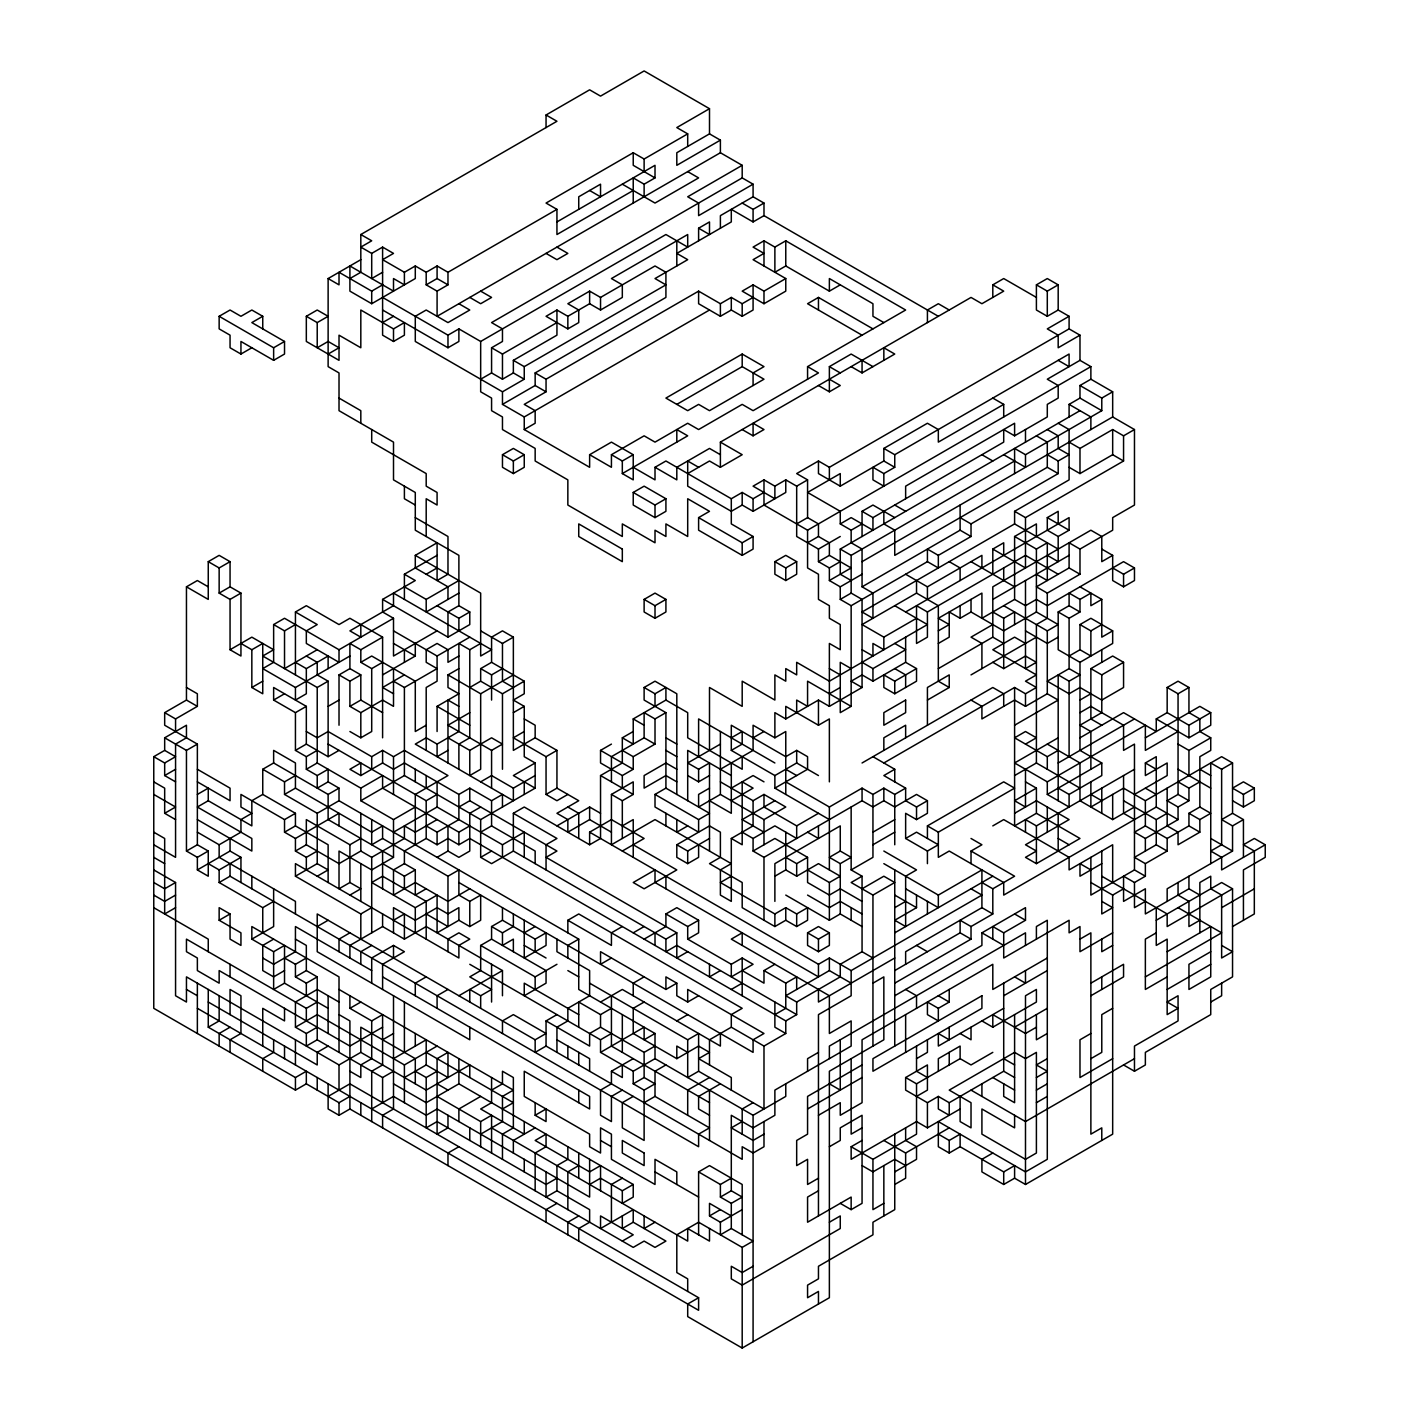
<?xml version="1.0" encoding="UTF-8"?>
<svg xmlns="http://www.w3.org/2000/svg" width="1419" height="1419" viewBox="0 0 1419 1419"><rect width="100%" height="100%" fill="white"/><g stroke="black" fill="none" stroke-linecap="round" stroke-linejoin="round"><path stroke-width="1.5" d="M546.049 127.568L546.049 114.992L589.63 89.823L600.539 96.12L644.12 70.95L709.5 108.695L709.5 133.865L676.81 152.738L676.81 165.314L720.391 140.144L720.391 152.738L437.087 316.295L437.087 291.143L447.978 284.847L447.978 272.271L556.94 209.356L556.94 234.525L633.229 190.483M251.837 347.761L240.946 354.04L230.055 347.761L230.055 335.168L219.147 328.889L219.147 316.295L230.055 310.016L240.946 316.295L251.837 310.016L262.746 316.295L262.746 328.889M349.908 278.55L360.816 272.271L360.816 234.525L556.94 121.271L546.049 114.992M262.746 316.295L251.837 322.592L284.527 341.465L284.527 354.04L273.636 360.337L240.946 341.465L240.946 354.04M437.087 630.87L393.506 656.021L393.506 618.276L382.598 611.979L382.598 599.403L447.978 637.149L447.978 611.979L458.887 605.7L458.887 555.361L415.288 530.209L415.288 492.464L393.506 479.87L393.506 442.125L339.017 410.676L339.017 372.931L328.126 366.634L328.126 278.55L360.816 259.677M360.816 234.525L371.707 240.804L360.816 247.101L371.707 253.398L382.598 247.101L393.506 253.398L382.598 259.677L404.397 272.271L415.288 265.974L426.197 272.271L437.087 265.974L447.978 272.271M306.327 316.295L317.217 310.016L328.126 316.295L317.217 322.592L306.327 316.295L306.327 341.465L339.017 360.337L339.017 335.186L360.816 347.761L360.816 310.016L393.506 328.889L404.397 322.592L404.397 335.168L393.506 341.465L382.598 335.168L382.598 247.101M382.598 272.271L371.707 278.55L371.707 253.398M219.147 316.295L273.636 347.761L284.527 341.465M328.126 278.55L339.017 284.847L339.017 272.271L371.707 291.143L382.598 284.847M404.397 272.271L404.397 284.847L393.506 278.55L393.506 291.143L349.908 265.974L349.908 291.143L371.707 303.719L415.288 278.55L415.288 265.974M687.701 146.441L687.701 133.865L644.12 159.017L633.229 152.738L546.049 203.059L556.94 209.356M709.5 108.695L676.81 127.568L687.701 133.865M426.197 272.271L426.197 284.847L437.087 278.55L447.978 284.847M328.126 354.058L339.017 347.761L328.126 341.465L317.217 347.761L317.217 322.592M382.598 322.592L393.506 316.295M556.94 221.932L655.01 165.314L655.01 177.907L644.12 184.186L633.229 177.907L633.229 203.059M382.598 297.422L447.978 335.168L458.887 328.889L480.669 341.465L665.919 234.525L687.701 247.101L687.701 234.525L611.429 278.55L622.32 284.847L622.32 297.422L600.539 310.016L589.63 303.719L567.848 316.295L556.94 310.016L546.049 316.295L567.848 328.889L578.739 322.592L578.739 310.016L567.848 303.719L589.63 291.143L600.539 297.422L655.01 265.974L665.919 272.271L665.919 297.422L535.158 372.931L535.158 385.507L502.468 404.38L502.468 391.804L415.288 341.465L415.288 316.295L426.197 310.016L447.978 322.592L469.778 310.016L458.887 303.719M753.081 184.186L742.19 177.907L742.19 165.314L687.701 196.78L698.609 203.059L698.609 215.653L753.081 184.186L753.081 196.78L720.391 215.653L720.391 228.228M382.598 310.016L447.978 347.761L458.887 341.465L458.887 328.889M742.19 177.907L491.577 322.592L502.468 328.889L502.468 341.465L491.577 347.761L491.577 372.931L502.468 379.21L513.359 372.931L524.25 379.21L524.25 366.634L665.919 284.847L655.01 278.55L687.701 259.677L676.81 253.398L731.299 221.932L731.299 209.356L753.081 221.932L763.99 215.653L938.331 316.295M698.609 228.228L709.5 221.932L709.5 234.525L698.609 228.228L698.609 240.804M491.577 347.761L502.468 354.058L556.94 322.592M742.19 203.059L753.081 209.356L763.99 203.059L763.99 215.653M480.669 379.21L491.577 372.931M513.359 372.931L513.359 360.337L556.94 335.168L556.94 310.016M197.365 744.106L186.457 750.385L186.457 851.045L197.365 844.766L197.365 744.106L164.675 725.233L164.675 712.64L186.457 700.064L186.457 586.827L208.256 599.403L208.256 561.658L219.147 555.361L230.055 561.658L230.055 586.827L219.147 593.107L219.147 567.955L230.055 561.658M502.468 391.804L524.25 379.21M807.571 379.21L807.571 366.634L905.641 310.016L785.771 240.804L774.88 247.101L763.99 240.804L753.081 247.101L763.99 253.398L753.081 259.677L785.771 278.55L785.771 291.143L763.99 303.719L742.19 291.143L753.081 284.847L763.99 291.143L785.771 278.55M186.457 586.827L197.365 580.531L208.256 586.827M535.158 372.931L546.049 379.21L698.609 291.143L720.391 303.719L731.299 297.422L742.19 303.719L753.081 297.422M546.049 379.21L546.049 391.804L524.25 404.38L535.158 410.676L535.158 423.252L524.25 429.549L524.25 416.955L502.468 404.38M524.25 416.955L709.5 310.016M840.261 284.847L829.37 291.143L785.771 265.974L774.88 272.271L774.88 247.101M230.055 599.403L240.946 593.107L240.946 656.021L230.055 649.742L230.055 599.403L219.147 593.107M698.609 291.143L698.609 303.719L720.391 316.295L731.299 310.016L742.19 316.295L753.081 310.016L753.081 284.847M502.468 454.701L513.359 448.422L524.25 454.701L524.25 467.294L513.359 473.574L502.468 467.294L502.468 454.701L513.359 460.998L524.25 454.701M872.951 328.889L818.461 297.422L807.571 303.719L862.06 335.186M230.055 649.742L251.837 637.149L273.636 649.742L262.746 656.021L317.217 687.488L328.126 681.191L328.126 756.682L306.327 744.106L306.327 706.36L273.636 687.488L273.636 700.064L295.436 712.64L306.327 706.36M349.908 656.021L295.436 687.488L262.746 668.615L273.636 662.318L273.636 624.573L284.527 618.276L339.017 649.742L339.017 662.318L306.327 643.446L306.327 630.87L317.217 624.573L295.436 611.997L295.436 674.894M295.436 611.997L306.327 605.7L339.017 624.573L349.908 618.276L382.598 637.149L382.598 737.809M753.081 385.507L753.081 372.931L763.99 366.634L742.19 354.058L665.919 398.083L687.701 410.676L698.609 404.38L709.5 410.676L763.99 379.21L742.19 366.634L676.81 404.38M251.837 649.742L262.746 643.446L262.746 693.767L251.837 687.488L251.837 649.742L240.946 643.446M273.636 624.573L284.527 630.87L295.436 624.573M447.978 599.403L447.978 586.827L415.288 567.955L415.288 555.361L437.087 542.785L437.087 580.531L447.978 574.234L447.978 536.488L415.288 517.616M524.25 429.549L589.63 467.294L589.63 454.701L611.429 442.125L633.229 454.701L633.229 479.87L622.32 473.574L622.32 460.998L633.229 454.701M404.397 599.403L404.397 574.234L437.087 555.361M589.63 454.701L611.429 467.294L611.429 454.701L644.12 435.828L655.01 442.125L687.701 423.252L698.609 429.549L742.19 404.38L753.081 410.676L818.461 372.931L807.571 366.634M164.675 712.64L175.566 718.936L197.365 706.36L197.365 693.767L186.457 687.488M382.598 599.403L415.288 580.531L404.397 574.234M426.197 574.234L437.087 567.955M349.908 1096.408L339.017 1102.705L306.327 1083.832L295.436 1090.111L153.766 1008.324L153.766 756.682L164.675 750.385L164.675 737.809L186.457 725.233L186.457 737.809L175.566 744.106L175.566 857.342L153.766 844.766M251.837 687.488L262.746 681.191M317.217 649.742L284.527 668.615L284.527 630.87M622.32 473.574L687.701 435.828L676.81 429.549L676.81 442.125M295.436 662.318L306.327 668.615L328.126 656.021L328.126 668.615M339.017 649.742L393.506 618.276M404.397 586.827L426.197 599.403L458.887 580.531M633.229 467.294L655.01 479.87L655.01 467.294L665.919 460.998L731.299 498.743L742.19 492.446L753.081 498.743L763.99 492.446M829.37 379.21L840.261 385.507L829.37 391.804L829.37 366.634L851.152 354.058L872.951 366.634M153.766 756.682L164.675 762.979L175.566 756.682L164.675 750.385M273.636 700.064L284.527 693.767M339.017 725.233L339.017 674.894L349.908 668.615L349.908 643.446L360.816 649.742L382.598 637.149M458.887 593.107L426.197 611.979L426.197 599.403M633.229 492.446L644.12 486.167L665.919 498.743L665.919 511.319L655.01 517.616L633.229 505.04L633.229 492.446L655.01 505.04L665.919 498.743M720.391 442.125L742.19 454.701L720.391 467.294L720.391 442.125L971.022 297.422L981.913 303.719L1003.712 291.143L992.803 284.847L992.803 297.422M992.803 284.847L1003.712 278.55L1036.402 297.422M164.675 762.979L164.675 775.554L175.566 769.275M360.816 649.742L360.816 662.318L371.707 656.021L415.288 681.191L415.288 731.512L426.197 725.233M687.701 473.574L709.5 460.998L720.391 467.294M753.081 435.828L763.99 429.549L753.081 423.252L753.081 435.828L742.19 429.549M851.152 366.634L862.06 372.913L894.75 354.04L883.842 347.761L883.842 360.337M339.017 674.894L349.908 681.191L360.816 674.894L360.816 700.064L382.598 712.64M360.816 662.318L371.707 668.615L382.598 662.318M437.087 605.7L458.887 618.276L469.778 611.979L469.778 624.573L447.978 637.149M1036.402 284.847L1047.293 278.55L1058.184 284.847L1058.184 310.016L1047.293 316.295L1036.402 310.016L1036.402 284.847L1047.293 291.143L1058.184 284.847M328.126 706.36L339.017 700.064M382.598 674.894L415.288 656.021L415.288 643.446M153.766 781.851L164.675 788.148L164.675 813.3L175.566 807.021L153.766 794.427M197.365 794.427L208.256 788.148L208.256 800.724L197.365 807.021L251.837 838.469L251.837 851.045L197.365 819.597M349.908 681.191L349.908 706.36L360.816 700.064M404.397 674.894L382.598 687.488L393.506 693.767M426.197 750.385L426.197 687.488L437.087 681.191L437.087 656.021L469.778 637.149M328.126 882.512L328.126 844.766L295.436 825.893L295.436 813.3L262.746 794.427L262.746 769.258L273.636 762.979L328.126 794.427L339.017 788.148L339.017 800.724L578.739 939.13L578.739 989.451L655.01 1033.493L655.01 1058.663L633.229 1071.239L600.539 1052.366L600.539 1039.79L611.429 1033.493M295.436 712.64L295.436 750.385L306.327 744.106M349.908 706.36L360.816 712.64L382.598 700.064L393.506 706.36L393.506 668.615M393.506 681.191L404.397 687.488L437.087 668.615L426.197 662.318L426.197 649.742L437.087 643.446L447.978 649.742L447.978 662.318L458.887 656.021M447.978 750.385L437.087 756.682L437.087 744.106L458.887 731.512L458.887 643.446L469.778 649.742L480.669 643.446M731.299 498.743L731.299 523.913L753.081 536.488L753.081 549.082L742.19 555.361L698.609 530.192L698.609 517.616L709.5 511.319L687.701 498.743L687.701 536.488L665.919 523.913L665.919 536.488L655.01 530.209L655.01 542.785L622.32 523.913L622.32 536.488L567.848 505.04L567.848 479.87L535.158 460.998L535.158 448.422L502.468 429.549L502.468 416.955L491.577 410.676L491.577 398.083L480.669 391.804L480.669 341.465M763.99 479.87L753.081 486.167L774.88 498.743L774.88 486.167L763.99 479.87L763.99 505.04L807.571 530.192L1090.874 366.634L1090.874 379.21L1112.673 391.804L1112.673 416.955L862.06 561.658M295.436 750.385L306.327 756.682L317.217 750.385M437.087 731.512L437.087 706.36L458.887 693.767L447.978 687.488L447.978 674.894L458.887 668.615M480.669 630.87L502.468 643.446L513.359 637.149L513.359 750.385L535.158 737.809L556.94 750.385L556.94 788.148L578.739 800.724L556.94 813.3L567.848 819.597L567.848 832.173L589.63 819.597L611.429 832.173M742.19 492.446L742.19 505.04L731.299 511.319L687.701 486.167L687.701 460.998L698.609 467.294M774.88 486.167L785.771 479.87L796.68 486.167L807.571 479.87L807.571 517.616L796.68 523.913M862.06 536.488L862.06 511.319L872.951 517.616L1003.712 442.125L1003.712 429.549L1014.603 435.828L1047.293 416.955L1047.293 404.38L1058.184 398.083L1058.184 385.507L1047.293 379.21L1079.983 360.337L1079.983 335.168L1069.092 328.889L829.37 467.294L818.461 460.998L796.68 473.574L807.571 479.87M1069.092 328.889L1069.092 316.295L1047.293 328.889L1058.184 335.168L1058.184 347.761L1079.983 335.168M262.746 794.427L251.837 800.724L251.837 825.893L208.256 800.724M262.746 769.258L284.527 781.851L295.436 775.554M306.327 756.682L306.327 769.258L317.217 762.979L360.816 788.148L382.598 775.554L382.598 788.148L458.887 832.173L469.778 825.893M328.126 756.682L339.017 750.385M349.908 731.512L360.816 737.809L371.707 731.512L371.707 668.615M524.25 681.191L502.468 693.767L480.669 681.191L480.669 668.615L491.577 662.318L524.25 681.191L524.25 693.767L513.359 700.064L524.25 706.36L524.25 756.682L535.158 762.979L535.158 788.148L480.669 819.597L404.397 775.554L360.816 800.724L360.816 788.148M742.19 505.04L753.081 511.319L785.771 492.446L785.771 479.87M284.527 781.851L284.527 794.427L295.436 788.148L371.707 832.173L382.598 825.893L382.598 838.469L371.707 844.766L371.707 819.597M306.327 769.258L317.217 775.554L328.126 769.258L328.126 781.851L339.017 788.148M469.778 687.488L480.669 681.191M480.669 668.615L491.577 674.894L502.468 668.615M818.461 460.998L818.461 473.574L840.261 486.167L883.842 460.998L883.842 448.422L927.423 423.252L938.331 429.549L938.331 442.125L1003.712 404.38L1003.712 416.955M197.365 857.342L208.256 851.045L208.256 876.215L197.365 869.918L197.365 857.342L186.457 851.045M197.365 832.173L219.147 844.766L240.946 832.173L240.946 819.597L251.837 813.3L240.946 807.021L240.946 794.427L284.527 819.597L295.436 813.3M328.126 781.851L317.217 788.148L317.217 775.554M306.327 731.512L317.217 737.809L328.126 731.512L371.707 756.682L382.598 750.385L393.506 756.682L404.397 750.385L447.978 775.554L415.288 794.427L415.288 844.766M447.978 674.894L480.669 693.767L513.359 674.894M644.12 599.403L655.01 593.107L665.919 599.403L665.919 611.979L655.01 618.276L644.12 611.979L644.12 599.403L655.01 605.7L665.919 599.403M698.609 517.616L742.19 542.785L753.081 536.488M883.842 448.422L894.75 454.701L1069.092 354.04L1069.092 366.634L1058.184 360.337M469.778 1077.535L469.778 1064.942L426.197 1090.111L360.816 1052.366L339.017 1064.942L186.457 976.875L186.457 1002.045L175.566 995.748L175.566 882.512L164.675 888.791L153.766 882.512M197.365 869.918L230.055 851.045L240.946 857.342L240.946 882.512M360.816 775.554L360.816 762.979L349.908 769.258L360.816 775.554L382.598 762.979L393.506 769.258L404.397 762.979L458.887 794.427L469.778 788.148L491.577 800.724L502.468 794.427L502.468 807.021M469.778 712.64L447.978 725.233L491.577 750.385L502.468 744.106L491.577 737.809L469.778 750.385L447.978 737.809M883.842 473.574L883.842 486.167L872.951 479.87L872.951 467.294L883.842 473.574L894.75 467.294L894.75 454.701M175.566 895.087L164.675 901.384L153.766 895.087M208.256 863.639L219.147 869.918L240.946 857.342M284.527 819.597L284.527 832.173L295.436 825.893M284.527 794.427L317.217 813.3L339.017 800.724M175.566 907.681L164.675 913.96L164.675 838.469L153.766 832.173M219.147 869.918L219.147 882.512L230.055 876.215L698.609 1146.729L698.609 1134.153L709.5 1127.857L655.01 1096.408L644.12 1102.687M284.527 832.173L295.436 838.469L339.017 813.3L339.017 825.893M513.359 712.64L524.25 706.36M774.88 561.658L785.771 555.361L796.68 561.658L796.68 574.234L785.771 580.531L774.88 574.234L774.88 561.658L785.771 567.955L796.68 561.658M807.571 542.785L818.461 536.488L829.37 542.785L829.37 555.361L851.152 567.955L829.37 580.531L829.37 567.955L840.261 561.658M840.261 486.167L840.261 473.574L807.571 492.446L840.261 511.319L840.261 523.913L851.152 517.616L872.951 530.192L872.951 517.616M862.06 511.319L872.951 505.04L894.75 517.616M1079.983 385.507L1101.783 398.083L1101.783 410.676L1079.983 398.083L1079.983 385.507L1090.874 379.21M295.436 838.469L295.436 851.045L306.327 844.766L339.017 863.639L360.816 851.045L360.816 813.3M796.68 486.167L796.68 536.488L818.461 549.064L840.261 536.488M840.261 523.913L851.152 530.192L862.06 523.913M1069.092 416.955L1069.092 404.38L1079.983 398.083M295.436 851.045L306.327 857.342L317.217 851.045M524.25 731.512L513.359 737.809L546.049 756.682L556.94 750.385M818.461 549.064L818.461 561.658L829.37 555.361M851.152 580.531L840.261 574.234L840.261 549.064L1079.983 410.676M1101.783 398.083L1112.673 391.804M219.147 920.257L230.055 913.96L230.055 939.13L240.946 945.426L240.946 932.833L219.147 920.257L219.147 907.681L230.055 913.96M447.978 951.706L447.978 939.13L458.887 932.833L469.778 939.13L458.887 945.426L458.887 958.002L295.436 863.639L295.436 876.215L317.217 863.639L317.217 813.3M306.327 844.766L306.327 819.597L349.908 844.766L360.816 838.469M360.816 800.724L393.506 819.597L415.288 807.021M328.126 744.106L426.197 800.724L437.087 794.427M840.261 549.064L851.152 555.361L1014.603 460.998M1014.603 473.574L1014.603 448.422L1025.494 454.701L1101.783 410.676M219.147 882.512L262.746 907.663L273.636 901.384M317.217 876.215L328.126 869.918L317.217 863.639M393.506 832.173L437.087 807.021L502.468 844.766L524.25 832.173L524.25 857.342M480.669 781.851L491.577 775.554L513.359 788.148L535.158 775.554M698.609 819.597L698.609 832.173L655.01 807.003L655.01 794.427L698.609 819.597L709.5 813.3L665.919 788.13L665.919 712.64L644.12 700.064L644.12 687.488L655.01 681.191L676.81 693.767L676.81 794.427M360.816 851.045L371.707 857.342L404.397 838.469L404.397 825.893L415.288 832.173L437.087 819.597M458.887 807.021L469.778 800.724L469.778 788.148M535.158 762.979L513.359 775.554L535.158 788.148M644.12 687.488L655.01 693.767L665.919 687.488L665.919 700.064L633.229 718.936L633.229 744.106L622.32 737.809L622.32 762.979L600.539 775.554L600.539 838.469L589.63 844.766L524.25 807.021L513.359 813.3L513.359 851.045L491.577 863.639L480.669 857.342L480.669 819.597M829.37 580.531L840.261 586.827L862.06 574.234M1047.293 429.549L1058.184 435.828L1058.184 448.422L1069.092 454.701L1058.184 460.998L1058.184 473.574L1047.293 467.294L894.75 555.361L894.75 530.192L883.842 523.913L883.842 511.319M1069.092 442.125L1079.983 448.422L1112.673 429.549L1123.564 435.828L1134.473 429.549L1134.473 505.04L1112.673 517.616L1112.673 530.209L1079.983 549.082L1069.092 542.785L1069.092 567.955L1036.402 586.827L1047.293 593.107L1079.983 574.234L1079.983 549.082M339.017 1052.366L339.017 976.875L251.837 926.554L251.837 939.13L273.636 926.554L273.636 888.791M349.908 895.087L360.816 888.791L349.908 882.512L339.017 888.791L339.017 851.045L371.707 869.918L393.506 857.342L393.506 819.597M851.152 983.154L829.37 970.578L785.771 995.748L796.68 1002.045L796.68 1014.62L785.771 1020.917L469.778 838.469L458.887 844.766L447.978 838.469L437.087 844.766L426.197 838.469L404.397 851.045L404.397 863.639L393.506 869.918L393.506 895.087L415.288 882.512L447.978 901.384L469.778 888.791M426.197 825.893L437.087 832.173L458.887 819.597L458.887 794.427M480.669 807.021L469.778 813.3L469.778 851.045L458.887 857.342L447.978 851.045L437.087 857.342M840.261 586.827L840.261 599.403L851.152 593.107L862.06 599.403L862.06 687.488L829.37 706.36L818.461 700.064L785.771 718.936L774.88 712.64L774.88 737.809L785.771 731.512L785.771 794.427M851.152 530.192L851.152 542.785L862.06 549.064L862.06 586.827L960.113 530.192L971.022 536.488L971.022 523.913L1058.184 473.574M273.636 939.13L262.746 945.426L262.746 970.578L273.636 976.875L284.527 970.578M665.919 712.64L655.01 718.936L655.01 744.106L633.229 756.682L633.229 769.258L622.32 775.554L600.539 762.979L600.539 750.385L611.429 744.106M622.32 737.809L633.229 731.512M840.261 599.403L851.152 605.7L927.423 561.658L938.331 567.955L938.331 555.361L971.022 536.488M1058.184 549.082L1014.603 523.913L1014.603 511.319L1069.092 479.87L1069.092 429.549L1058.184 423.252M1069.092 467.294L1079.983 473.574L1112.673 454.701L1123.564 460.998L1123.564 435.828M382.598 863.639L404.397 876.215L415.288 869.918L415.288 895.087L426.197 888.791M480.669 832.173L491.577 825.893L535.158 851.045L535.158 863.639M546.049 756.682L546.049 794.427L556.94 788.148M655.01 718.936L644.12 712.64L644.12 737.809L611.429 756.682L611.429 781.851M1014.603 523.913L862.06 611.979L872.951 618.276L872.951 593.107L862.06 586.827M1014.603 511.319L1025.494 517.616L1123.564 460.998M251.837 939.13L273.636 951.706L284.527 945.426L284.527 983.172L328.126 1008.324M317.217 926.554L328.126 920.257M295.436 876.215L360.816 913.96L371.707 907.663M567.848 794.427L556.94 800.724L546.049 794.427M916.532 580.531L916.532 593.107L862.06 624.573L883.842 637.149L916.532 618.276M905.641 574.234L927.423 586.827L981.913 555.361L981.913 567.955M992.803 574.234L992.803 549.082L1003.712 542.785L1003.712 555.361M1101.783 549.082L1112.673 555.361L1112.673 580.531L1123.564 586.827L1134.473 580.531L1134.473 567.955L1123.564 561.658L1047.293 605.7L1036.402 599.403L1025.494 605.7L1014.603 599.403L1014.603 536.488L1036.402 523.913L1036.402 536.488M905.641 611.979L1069.092 517.616L1069.092 530.209L1058.184 536.488L1047.293 530.209L1047.293 517.616L1058.184 511.319L1058.184 523.913M284.527 958.002L295.436 964.299L306.327 958.002M349.908 932.833L339.017 939.13L339.017 951.706M382.598 838.469L447.978 876.215L458.887 869.918L458.887 895.087L469.778 901.384L480.669 895.087L480.669 920.257L469.778 926.554L458.887 920.257L437.087 932.833L437.087 895.087L415.288 907.663L371.707 882.512L382.598 876.215L426.197 901.384L426.197 939.13M480.669 857.342L491.577 851.045M208.256 989.451L208.256 1027.196L219.147 1020.917L219.147 995.748M284.527 983.172L273.636 989.451L273.636 951.706M295.436 964.299L295.436 976.875L306.327 970.578L317.217 976.875L317.217 1039.79L382.598 1077.535L393.506 1071.239M502.468 995.748L502.468 970.578L426.197 926.554L404.397 939.13L382.598 926.554L349.908 945.426L349.908 958.002M393.506 920.257L404.397 913.96L404.397 939.13M556.94 825.893L589.63 807.021L600.539 813.3M611.429 794.427L633.229 781.851L633.229 794.427L622.32 800.724L611.429 794.427L611.429 844.766L655.01 819.597L731.299 863.639L720.391 869.918L720.391 895.087L731.299 901.384L731.299 838.469L753.081 825.876L753.081 800.724L763.99 794.427L785.771 807.003L763.99 819.597L720.391 794.427L698.609 807.021L698.609 794.427L709.5 788.13M927.423 611.979L927.423 637.149L916.532 643.446L916.532 605.7L927.423 611.979L1025.494 555.361L1058.184 574.234M1014.603 536.488L1036.402 549.082L1047.293 542.785L1047.293 580.531L1036.402 574.234M230.055 1027.196L219.147 1033.493L219.147 1046.087M295.436 976.875L306.327 983.172L317.217 976.875M371.707 945.426L360.816 951.706L360.816 964.299M720.391 744.106L687.701 762.979L698.609 769.258L709.5 762.979L709.5 851.045M731.299 737.809L742.19 731.512L742.19 744.106L731.299 750.385L731.299 725.233L785.771 756.682L796.68 750.385L807.571 756.682L807.571 769.258L774.88 788.13L774.88 775.554L796.68 762.979L818.461 775.554M382.598 989.451L382.598 964.299L404.397 951.706L393.506 945.426L371.707 958.002L371.707 983.172M589.63 844.766L589.63 832.173L611.429 819.597L644.12 838.469L622.32 851.045M655.01 794.427L665.919 788.13M753.081 737.809L763.99 731.512M829.37 693.767L840.261 687.47M862.06 662.318L872.951 668.597L905.641 649.725L894.75 643.446M938.331 630.852L949.222 624.573L938.331 618.276L981.913 593.107L981.913 618.276L1014.603 599.403M938.331 643.446L949.222 637.149L949.222 611.979L960.113 618.276L971.022 611.979L971.022 599.403M992.803 599.403L1069.092 555.361M382.598 1027.196L349.908 1046.069L219.147 970.578L219.147 983.172L197.365 970.578L197.365 958.002L186.457 951.706L186.457 939.13L306.327 1008.324L317.217 1002.045M622.32 825.893L633.229 819.597L633.229 857.342M687.701 775.554L698.609 781.851L709.5 775.554M720.391 769.258L753.081 750.385L753.081 725.233L774.88 737.809M862.06 687.488L851.152 681.191L862.06 674.894L872.951 681.191L905.641 662.318L916.532 668.597L916.532 681.191L894.75 693.767L883.842 687.47L883.842 674.894L894.75 681.191L916.532 668.597M992.803 611.979L1003.712 618.276L1014.603 611.979L1014.603 624.573M1112.673 555.361L1101.783 561.658L1101.783 536.488L1090.874 530.209L992.803 586.827L992.803 637.149L1003.712 643.446M339.017 1002.045L317.217 989.451L295.436 1002.045L295.436 1027.196L317.217 1014.62L404.397 1064.942L437.087 1046.069M785.771 718.936L785.771 706.36L818.461 725.233L829.37 718.936L829.37 781.851M851.152 605.7L851.152 706.36L840.261 712.64L840.261 662.318L851.152 668.597M992.803 624.573L971.022 637.149L981.913 643.446L981.913 668.615M295.436 1027.196L306.327 1033.493L317.217 1027.196M349.908 995.748L349.908 1008.324L360.816 1002.045M578.739 1014.62L524.25 983.172L524.25 995.748L546.049 983.172L546.049 970.578L491.577 939.13L491.577 926.536L502.468 920.257L535.158 939.13L546.049 932.833L546.049 945.426L524.25 958.002L524.25 920.257M731.299 788.13L753.081 775.554L763.99 781.851M938.331 668.615L992.803 637.149M971.022 700.064L981.913 706.36L981.913 718.936L1014.603 700.064L1025.494 706.36L1047.293 693.767L1047.293 630.87L1058.184 624.573L1036.402 611.979L1003.712 630.87L971.022 611.979M317.217 1039.79L306.327 1046.069L306.327 1033.493M426.197 976.875L415.288 983.172L415.288 995.748M469.778 1002.045L469.778 989.451L480.669 995.748L491.577 989.451L469.778 976.875L480.669 970.578L480.669 945.426L491.577 939.13M491.577 926.536L502.468 932.833L513.359 926.536L513.359 913.96M687.701 825.893L676.81 832.173L676.81 819.597M731.299 800.724L753.081 788.13L742.19 781.851L742.19 844.766L731.299 838.469M1079.983 662.318L1058.184 649.742L1058.184 611.979L1069.092 605.7L1079.983 611.979L1079.983 599.403L1090.874 593.107L1090.874 605.7L1101.783 599.403L1101.783 637.149L1112.673 630.87L1112.673 643.446L1079.983 662.318L1079.983 750.385L1101.783 762.979L1101.783 775.554L1069.092 794.427L1058.184 788.13M1112.673 567.955L1123.564 574.234L1134.473 567.955M328.126 1046.069L317.217 1052.366L317.217 1064.959L208.256 1002.045M349.908 1008.324L371.707 1020.917L382.598 1014.62L382.598 1064.942L371.707 1071.239L371.707 1121.578M524.25 932.833L535.158 926.536M698.609 844.766L698.609 857.342L687.701 863.639L676.81 857.342L676.81 844.766L709.5 825.893L720.391 832.173L720.391 857.342L709.5 863.639L742.19 882.512L742.19 907.663L774.88 926.536L785.771 920.257L796.68 926.536L807.571 920.257L807.571 907.663L796.68 913.96L785.771 907.663L774.88 913.96L720.391 882.512L731.299 876.215M927.423 700.064L949.222 687.488L949.222 674.894L927.423 687.488L927.423 725.233M971.022 674.894L1036.402 637.149M1058.184 611.979L1069.092 618.276L1079.983 611.979M208.256 1027.196L295.436 1077.535L306.327 1071.239L306.327 1083.832M447.978 989.451L437.087 995.748L437.087 1008.324M567.848 932.833L567.848 920.257L578.739 913.96L742.19 1008.324L731.299 1014.62L731.299 1027.196L709.5 1039.79L709.5 1064.942M676.81 844.766L687.701 851.045L709.5 838.469M774.88 800.724L742.19 819.597L763.99 832.173M992.803 662.318L1003.712 668.615L1025.494 656.021L1036.402 662.318L1025.494 668.615L1025.494 580.531M1058.184 637.149L1047.293 643.446L1025.494 630.87M1069.092 656.021L1079.983 649.742L1079.983 624.573L1090.874 618.276L1112.673 630.87M382.598 1039.79L393.506 1033.493M458.887 995.748L502.468 970.578M862.06 762.979L992.803 687.488L1003.712 693.767L1003.712 706.36M1079.983 624.573L1090.874 630.87L1101.783 624.573M578.739 939.13L567.848 945.409L567.848 958.002M742.19 832.173L753.081 838.469L774.88 825.876L796.68 838.469L796.68 825.876L763.99 807.003L763.99 794.427M883.842 762.979L1014.603 687.488L1025.494 693.767L1036.402 687.488L1025.494 681.191L1036.402 674.894L992.803 649.742L1014.603 637.149L1025.494 643.446M328.126 1096.408L349.908 1083.832L633.229 1247.39L644.12 1241.093L655.01 1247.39L665.919 1241.093L633.229 1222.22L633.229 1209.644L600.539 1228.517L600.539 1215.941L633.229 1234.814L622.32 1241.093M393.506 1058.663L426.197 1039.79L426.197 1064.942L447.978 1077.535L447.978 1052.366L437.087 1058.663L437.087 1134.153L447.978 1127.857L447.978 1115.281M480.669 945.426L535.158 976.875L556.94 964.299M622.32 926.536L611.429 932.833L611.429 945.409L567.848 920.257M753.081 838.469L753.081 851.045L774.88 838.469L807.571 857.342L807.571 882.512L829.37 895.087L840.261 888.791L862.06 901.384M796.68 825.876L818.461 813.3M785.771 781.851L829.37 807.003L862.06 788.13L872.951 794.427L883.842 788.13L894.75 794.427L905.641 788.13L905.641 800.724L916.532 807.003L927.423 800.724L927.423 813.3L916.532 819.597L905.641 813.3L905.641 838.469L927.423 851.045L938.331 844.766L916.532 832.173L905.641 838.469M894.75 781.851L894.75 769.258L883.842 775.554L905.641 788.13M1069.092 618.276L1069.092 668.615L1047.293 681.191L1069.092 693.767L1079.983 687.488L1101.783 700.064L1123.564 687.488L1123.564 662.318L1112.673 656.021L1090.874 668.615L1090.874 718.936L1101.783 725.233M633.229 932.833L644.12 926.536M665.919 913.96L676.81 907.663L698.609 920.257L698.609 932.833L687.701 939.13L687.701 926.536L665.919 913.96L665.919 926.536L644.12 939.13M753.081 851.045L763.99 857.342L862.06 800.724L862.06 788.13M1058.184 800.724L1058.184 674.894L1069.092 681.191L1079.983 674.894L1069.092 668.615M328.126 1083.832L328.126 1108.984L339.017 1115.281L349.908 1108.984L698.609 1310.305L698.609 1297.729L197.365 1008.324M404.397 1077.535L426.197 1064.942M611.429 958.002L600.539 964.299L600.539 951.706L665.919 989.451L676.81 983.172L676.81 995.748L687.701 1002.045L698.609 995.748M883.842 788.13L883.842 800.724L872.951 807.003L862.06 800.724M1014.603 725.233L1058.184 700.064L1047.293 693.767M1090.874 668.615L1101.783 674.894L1123.564 662.318M371.707 1108.984L393.506 1096.408L426.197 1115.281L437.087 1108.984L589.63 1197.068L589.63 1159.323M415.288 1071.239L426.197 1077.535L437.087 1071.239M513.359 851.045L665.919 939.13L676.81 932.833L676.81 958.002L687.701 951.706M687.701 926.536L698.609 920.257M774.88 876.215L785.771 869.918L796.68 876.215L818.461 863.639L840.261 876.215L829.37 882.512L807.571 869.918M785.771 857.342L796.68 863.639L807.571 857.342M1079.983 700.064L1090.874 693.767M763.99 1121.56L763.99 1146.729L753.081 1153.026L742.19 1146.729L742.19 1159.323L546.049 1046.069L546.049 1020.917L556.94 1014.62M840.261 851.045L829.37 857.342L840.261 863.639L851.152 857.342L840.261 851.045L840.261 825.893L774.88 863.639L774.88 901.384M872.951 832.173L894.75 819.597M1025.494 744.106L1036.402 737.809L1025.494 731.512L1014.603 737.809L1047.293 756.682L1058.184 750.385M1079.983 712.64L1090.874 706.36L1123.564 725.233L1123.564 750.385L1134.473 744.106L1134.473 869.918L1145.364 876.215L1145.364 863.639L1167.163 851.045L1167.163 838.469L1145.364 825.893L1145.364 800.724L1123.564 788.148L1090.874 807.021L1090.874 781.851M633.229 1184.475L622.32 1190.772L622.32 1203.347L633.229 1197.068L633.229 1184.475L458.887 1083.832L426.197 1102.705L393.506 1083.832M469.778 1027.196L469.778 1039.79L317.217 951.706L317.217 913.96L535.158 1039.79L546.049 1033.493L513.359 1014.62L502.468 1020.917L502.468 1033.493M600.539 1002.045L622.32 989.451L720.391 1046.069L720.391 1033.493M644.12 976.875L633.229 983.172L633.229 995.748M872.951 844.766L894.75 832.173M1058.184 737.809L1014.603 762.979L1047.293 781.851L1145.364 725.233L1145.364 750.385L1178.054 731.512M546.049 1046.069L535.158 1052.366L535.158 1039.79M578.739 1027.196L578.739 1002.045L600.539 1014.62L611.429 1008.324M851.152 807.003L851.152 869.918L872.951 857.342L872.951 794.427M927.423 825.893L1003.712 781.851L1014.603 788.13L938.331 832.173L927.423 825.893L927.423 838.469M1014.603 775.554L1036.402 762.979L1079.983 788.13M1079.983 737.809L1123.564 712.64L1156.254 731.512L1156.254 718.936L1167.163 712.64L1188.945 725.233L1210.744 712.64L1210.744 725.233L1188.945 737.809L1156.254 718.936M1167.163 712.64L1167.163 687.488L1178.054 681.191L1188.945 687.488L1188.945 712.64L1199.853 718.936L1199.853 731.512L1210.744 737.809L1210.744 750.403L1199.853 756.682L1199.853 807.021L1188.945 813.3L1188.945 825.893L1199.853 832.173L1199.853 819.597L1210.744 813.3L1199.853 807.021M480.669 1096.408L458.887 1108.984L458.887 1121.578M491.577 1090.111L502.468 1083.832L502.468 1071.239L513.359 1077.535L513.359 1127.857L502.468 1134.153L502.468 1159.323M655.01 1046.069L644.12 1052.366L600.539 1027.196L589.63 1033.493L589.63 1046.069L546.049 1020.917M644.12 1002.045L633.229 1008.324L633.229 1033.493L676.81 1058.663L698.609 1046.069L709.5 1052.366L698.609 1058.663L731.299 1077.535L731.299 1090.111M796.68 1002.045L840.261 976.875L840.261 964.281L862.06 951.706L862.06 876.215L851.152 882.512L872.951 895.087L894.75 882.512L883.842 876.215L862.06 888.791M1058.184 762.979L1134.473 718.936M1167.163 687.488L1178.054 693.767L1188.945 687.488M720.391 970.578L709.5 976.875L709.5 964.299M731.299 964.281L742.19 958.002L753.081 964.281L731.299 976.875L731.299 964.281L687.701 939.13M1014.603 687.488L1014.603 825.893L1036.402 813.3L1036.402 788.148L1014.603 800.724L1025.494 807.021L1025.494 769.258M437.087 1096.408L480.669 1121.578L491.577 1115.281L491.577 1153.026M502.468 1108.984L513.359 1102.705L426.197 1052.366M600.539 1052.366L644.12 1027.196L644.12 1039.79L655.01 1033.493M807.571 932.833L818.461 926.536L829.37 932.833L829.37 945.409L818.461 951.706L807.571 945.409L807.571 932.833L818.461 939.13L829.37 932.833M785.771 895.087L829.37 920.257L840.261 913.96L862.06 926.536M992.803 825.893L1003.712 819.597L1069.092 857.342L1069.092 869.918L1112.673 844.766L1112.673 882.512M1014.603 813.3L1036.402 800.724L1069.092 819.597L1025.494 844.766L1036.402 851.045L1025.494 857.342L1036.402 863.639L1079.983 838.469L1036.402 813.3M1047.293 781.851L1047.293 794.427L1101.783 762.979M1145.364 737.809L1199.853 706.36L1210.744 712.64M458.887 1146.729L447.978 1153.026L447.978 1165.602M480.669 1134.153L502.468 1121.578L502.468 1096.408L513.359 1090.111L339.017 989.451M676.81 1020.917L687.701 1014.62M731.299 989.451L742.19 983.172M742.19 970.578L763.99 983.154L763.99 970.578L774.88 964.281M971.022 863.639L971.022 851.045L981.913 844.766L971.022 838.469M535.158 1115.281L546.049 1108.984L546.049 1121.578L535.158 1115.281L535.158 1102.705M622.32 1090.111L611.429 1096.408L611.429 1121.578L600.539 1115.281L600.539 1090.111L611.429 1083.814L611.429 1071.239L633.229 1058.663M894.75 907.663L905.641 901.384M1025.494 832.173L1025.494 819.597L1036.402 825.893L1134.473 769.275M1134.473 794.427L1167.163 775.554L1167.163 762.979L1145.364 775.554L1145.364 762.979L1156.254 756.682L1156.254 807.021L1003.712 895.087L1003.712 882.512L949.222 851.045L938.331 857.342L938.331 832.173M535.158 1127.857L513.359 1140.45L513.359 1153.026M687.701 1039.79L698.609 1033.493L698.609 1071.239L687.701 1077.535L687.701 1039.79L589.63 983.172M763.99 970.578L785.771 983.154L796.68 976.875L796.68 989.451M589.63 832.173L818.461 964.281L829.37 958.002L851.152 970.578L981.913 895.087L971.022 888.791M916.532 895.087L916.532 907.663L894.75 920.257L905.641 926.536L905.641 876.215L916.532 869.918L883.842 851.045M883.842 863.639L938.331 895.087L981.913 869.918L981.913 907.663L992.803 913.96L992.803 888.791L981.913 882.512M1178.054 744.106L1188.945 750.403L1210.744 737.809M633.229 1083.814L644.12 1077.535L655.01 1083.814L644.12 1090.111L633.229 1083.814L633.229 1071.239M665.919 1064.942L655.01 1071.239L655.01 1096.408M894.75 932.833L992.803 876.215M633.229 1096.408L622.32 1102.687L622.32 1127.857L644.12 1140.45L644.12 1090.111M774.88 1014.62L785.771 1008.324L785.771 983.154M992.803 888.791L1014.603 876.215L971.022 851.045M1047.293 744.106L1079.983 762.979L1079.983 800.724L1112.673 819.597L1134.473 807.021M1145.364 800.724L1221.635 756.682L1232.543 762.979L1232.543 813.3L1243.434 819.597L1243.434 857.342M894.75 958.002L818.461 1002.045L818.461 989.451M981.913 907.663L905.641 951.706L905.641 964.281M1188.945 800.724L1178.054 794.427L1167.163 800.724L1178.054 807.021L1188.945 800.724L1188.945 788.148L1199.853 781.851M1210.744 863.639L1210.744 762.979L1221.635 769.275L1232.543 762.979M709.5 1077.535L687.701 1090.111L687.701 1115.281M731.299 1027.196L763.99 1046.069L785.771 1033.493L785.771 1020.917M872.951 983.172L883.842 976.875L883.842 1039.79L829.37 1071.239L829.37 1297.729L742.19 1348.05L687.701 1316.601L687.701 1304.008L698.609 1297.729M894.75 970.578L960.113 932.833L971.022 939.13L971.022 926.536L992.803 913.96M1145.364 825.893L1134.473 832.173L1145.364 838.469L1178.054 819.597L1178.054 807.021M1123.564 800.724L1156.254 819.597L1167.163 813.3M556.94 1178.196L546.049 1184.475L437.087 1121.578L426.197 1127.857L426.197 1077.535M578.739 1165.602L567.848 1171.899L567.848 1209.644M720.391 1083.814L698.609 1096.408L698.609 1108.984L709.5 1115.281M894.75 983.172L971.022 939.13M894.75 995.748L981.913 945.409L981.913 932.833L1025.494 907.663L1025.494 920.257L1003.712 932.833L992.803 926.536L992.803 939.13M1101.783 863.639L1079.983 876.215L1079.983 863.639L1090.874 869.918M578.739 1241.093L578.739 1228.517L589.63 1222.22L589.63 1209.644L556.94 1190.772L546.049 1197.068L546.049 1171.899M1167.163 851.045L1156.254 844.766L1134.473 857.342L1145.364 863.639M1167.163 838.469L1188.945 825.893M1254.325 788.148L1243.434 781.851L1232.543 788.148L1243.434 794.427L1254.325 788.148L1254.325 800.724L1243.434 807.021L1232.543 800.724M556.94 1203.347L546.049 1209.644L546.049 1222.22M589.63 1184.475L600.539 1178.196L622.32 1190.772M818.461 1052.366L807.571 1058.663L807.571 1071.239M1134.473 869.918L1090.874 895.087L1090.874 857.342M1199.853 832.173L1178.054 844.766L1178.054 832.173L1167.163 825.893L1167.163 788.148M1232.543 813.3L1221.635 819.597L1232.543 825.893L1243.434 819.597M622.32 1178.196L611.429 1184.475L611.429 1222.22M753.081 1102.687L742.19 1108.984L742.19 1134.153M1090.874 882.512L1112.673 895.087L1123.564 888.791M1199.853 895.087L1188.945 888.791L1145.364 913.96L1145.364 888.791L1123.564 901.384L1123.564 876.215L1134.473 882.512L1145.364 876.215M578.739 1215.941L567.848 1222.22L567.848 1234.814M742.19 1121.56L731.299 1127.857L753.081 1140.433L763.99 1134.153M655.01 1058.663L753.081 1115.281L785.771 1096.408L785.771 1083.814M938.331 1008.324L938.331 1020.917L927.423 1014.62L927.423 1002.045L938.331 1008.324L949.222 1002.045L949.222 989.451M862.06 1064.942L807.571 1096.408L807.571 1134.153L796.68 1140.45L796.68 1165.602L807.571 1159.323L807.571 1184.475L818.461 1178.196M1047.293 958.002L992.803 989.451L992.803 964.299L862.06 1039.79L862.06 1102.687L840.261 1115.281L840.261 1102.687L818.461 1115.281M1079.983 939.13L1090.874 932.833L1090.874 1134.153L1101.783 1127.857L1101.783 1140.45M1145.364 901.384L1134.473 907.663L1134.473 882.512M1232.543 825.893L1232.543 851.045L1167.163 888.791L1167.163 901.384M698.609 1234.814L698.609 1171.899L709.5 1165.602L742.19 1184.475L742.19 1234.814M807.571 1108.984L862.06 1077.535M1003.712 995.748L1047.293 970.578M1112.673 932.833L1079.983 951.706L1079.983 926.536L1069.092 932.833L1069.092 920.257L1003.712 958.002L1003.712 932.833M1243.434 920.257L1243.434 869.918L1265.234 857.342L1265.234 844.766L1221.635 869.918L1221.635 857.342L1210.744 851.045L1221.635 844.766L1221.635 769.275M633.229 1222.22L622.32 1228.517L622.32 1215.941M916.532 1058.663L927.423 1052.366L927.423 1039.79M1003.712 1008.324L938.331 1046.069L938.331 1033.493L949.222 1039.79L949.222 1027.196M1112.673 945.426L1101.783 951.706L1101.783 939.13M1156.254 920.257L1221.635 882.512L1232.543 888.791L1232.543 976.875L1210.744 989.451L1210.744 1014.62L1145.364 1052.366L1145.364 1064.959L1134.473 1071.239L1123.564 1064.959M655.01 1222.22L644.12 1228.517L644.12 1215.941M698.609 1171.899L720.391 1184.475L731.299 1178.196M862.06 1140.45L851.152 1146.729L851.152 1159.323L916.532 1121.578L927.423 1127.857L927.423 1102.705L905.641 1090.111L905.641 1077.535L927.423 1064.942L927.423 1090.111L916.532 1096.408M981.913 1020.917L992.803 1027.196L1036.402 1002.045L1036.402 989.451L1025.494 995.748L1025.494 1184.475L1014.603 1178.196L1003.712 1184.475L981.913 1171.899L981.913 1159.323L992.803 1153.026M1156.254 932.833L1145.364 939.13L1145.364 989.451L1167.163 976.875M1232.543 888.791L1167.163 926.554L1167.163 913.96L1101.783 876.215M720.391 1197.068L731.299 1190.772L742.19 1197.068L731.299 1203.347L720.391 1197.068L720.391 1184.475M905.641 1077.535L916.532 1083.814L960.113 1058.663L971.022 1064.942L992.803 1052.366M1014.603 1027.196L1047.293 1008.324M1090.874 983.172L1123.564 964.299L1123.564 976.875L1090.874 995.748M1199.853 920.257L1188.945 926.554L1188.945 901.384L1178.054 895.087L1178.054 882.512M1221.635 907.681L1254.325 888.808M731.299 1215.941L709.5 1203.347L709.5 1215.941L720.391 1209.644M829.37 1146.729L840.261 1140.45L840.261 1127.857L862.06 1115.281L862.06 1203.347L851.152 1209.644L840.261 1203.347M862.06 1127.857L851.152 1134.153L851.152 1058.663M1036.402 1027.196L1025.494 1033.493L992.803 1014.62L992.803 1027.196M1167.163 951.706L1210.744 926.554L1210.744 976.875L1188.945 989.451L1188.945 964.299L1210.744 951.706M709.5 1215.941L720.391 1222.22L742.19 1209.644M927.423 1102.705L938.331 1096.408L949.222 1102.705L1003.712 1071.239L1014.603 1077.535M1047.293 1033.493L1036.402 1039.79L1036.402 1014.62M1145.364 976.875L1221.635 932.833L1178.054 907.663M1232.543 926.554L1254.325 913.96L1254.325 851.045L1243.434 844.766L1254.325 838.469L1265.234 844.766M687.701 1291.432L687.701 1278.856L676.81 1272.559L676.81 1234.814L698.609 1222.22L742.19 1247.39L753.081 1241.093L731.299 1228.517L720.391 1234.814L720.391 1222.22M1112.673 1008.324L1101.783 1014.62L1101.783 1052.366L1090.874 1058.663M818.461 1190.772L807.571 1197.068L807.571 1222.22L851.152 1197.068L851.152 1209.644M851.152 1146.729L872.951 1159.323L916.532 1134.153L916.532 1083.814M927.423 1127.857L960.113 1108.984M1047.293 1058.663L1036.402 1064.942L1047.293 1071.239L1036.402 1077.535M1090.874 1033.493L1079.983 1039.79L1079.983 1077.535L1112.673 1058.663M1167.163 989.451L1210.744 964.299M894.75 1184.475L905.641 1178.196L905.641 1153.026L949.222 1127.857M894.75 1171.899L916.532 1159.323L916.532 1146.729L905.641 1140.45L905.641 1127.857M938.331 1134.153L949.222 1140.45L960.113 1134.153L960.113 1146.729L949.222 1153.026L938.331 1146.729L938.331 1121.578L1025.494 1171.899L1047.293 1159.323L1047.293 920.257L1036.402 926.536L1036.402 939.13M1036.402 1090.111L1047.293 1083.814M753.081 1266.262L742.19 1272.559L731.299 1266.262L731.299 1278.856L742.19 1285.135L840.261 1228.517L840.261 1215.941L829.37 1222.22M1036.402 1102.705L1047.293 1096.408M1210.744 1002.045L1221.635 995.748L1221.635 983.172M883.842 1203.347L872.951 1209.644L872.951 1159.323M1134.473 1058.663L1025.494 1121.578L971.022 1090.111M960.113 1146.729L1003.712 1171.899L1014.603 1165.602L1014.603 1178.196M1025.494 1184.475L1112.673 1134.153L1112.673 895.087M1058.184 310.016L1069.092 316.295M709.5 133.865L720.391 140.144M720.391 152.738L742.19 165.314M1079.983 360.337L1090.874 366.634M753.081 196.78L763.99 203.059M949.222 310.016L938.331 303.719L927.423 310.016L927.423 322.592M687.701 171.61L698.609 177.907L655.01 203.059L622.32 184.186M1112.673 416.955L1134.473 429.549M1069.092 404.38L1090.874 416.955L1090.874 429.549M655.01 177.907L633.229 165.314L633.229 152.738M883.842 322.592L872.951 316.295L872.951 303.719L829.37 278.55L829.37 291.143M992.803 398.083L1003.712 404.38M1036.402 435.828L1047.293 442.125L1047.293 467.294M589.63 190.483L600.539 196.78L600.539 184.186L578.739 196.78L578.739 209.356M1047.293 454.701L1058.184 460.998M1003.712 454.701L1025.494 467.294L1025.494 454.701M829.37 366.634L840.261 372.931M981.913 454.701L992.803 460.998M818.461 385.507L829.37 391.804M1047.293 517.616L1069.092 530.209M556.94 247.101L567.848 253.398L556.94 259.677L546.049 253.398M883.842 460.998L894.75 467.294M1047.293 555.361L1058.184 561.658L1058.184 536.488M1069.092 567.955L1079.983 574.234M960.113 517.616L971.022 523.913M1079.983 586.827L1101.783 599.403M992.803 549.082L1025.494 567.955L1025.494 517.616M1079.983 599.403L1069.092 593.107L1069.092 605.7M894.75 505.04L905.641 511.319M971.022 561.658L1014.603 586.827M480.669 291.143L491.577 297.422L480.669 303.719L469.778 297.422M938.331 555.361L927.423 549.082L927.423 561.658M949.222 561.658L960.113 567.955L960.113 580.531M1003.712 605.7L1047.293 630.87M1079.983 649.742L1090.874 656.021L1090.874 630.87M426.197 284.847L437.087 291.143M720.391 454.701L709.5 448.422L676.81 467.294L676.81 479.87L655.01 467.294M807.571 517.616L818.461 523.913L818.461 536.488M513.359 360.337L524.25 366.634M916.532 593.107L938.331 605.7L938.331 681.191L949.222 687.488M535.158 385.507L546.049 391.804M1199.853 769.275L1210.744 775.554M818.461 561.658L829.37 567.955M894.75 605.7L927.423 624.573L829.37 681.191L796.68 662.318L796.68 674.894L785.771 668.597L785.771 681.191L774.88 674.894L774.88 700.064L742.19 681.191L742.19 706.36L709.5 687.488L709.5 750.385M1178.054 769.275L1210.744 788.148M611.429 454.701L622.32 460.998M1145.364 762.979L1156.254 769.275M1178.054 781.851L1188.945 788.148M1145.364 788.148L1156.254 794.427M1188.945 813.3L1199.853 819.597M1156.254 807.021L1178.054 819.597M1210.744 838.469L1232.543 851.045M862.06 649.725L872.951 656.021L872.951 643.446L883.842 649.725L883.842 637.149M894.75 668.597L905.641 674.894L905.641 687.488M1090.874 794.427L1101.783 800.724M1134.473 819.597L1123.564 813.3L1123.564 775.554M829.37 668.597L840.261 674.894M1025.494 781.851L1036.402 788.148M1047.293 794.427L1069.092 807.021L1069.092 794.427M339.017 398.083L360.816 410.676L360.816 423.252M851.152 706.36L807.571 681.191L807.571 706.36L796.68 700.064L796.68 712.64M1058.184 838.469L1069.092 844.766M1221.635 945.426L1232.543 951.706L1221.635 958.002L1221.635 895.087L1210.744 888.791L1210.744 876.215L1199.853 882.512L1199.853 932.833M872.951 756.682L894.75 769.258M415.288 505.04L404.397 498.743L404.397 486.167M927.423 800.724L916.532 794.427L894.75 807.003L883.842 800.724M1101.783 901.384L1112.673 907.663L1101.783 913.96L1101.783 851.045M415.288 555.361L480.669 593.107L480.669 656.021L491.577 649.742L393.506 593.107L393.506 605.7L349.908 630.87L360.816 637.149L360.816 624.573M665.919 700.064L687.701 712.64L687.701 737.809L742.19 769.258L742.19 756.682M774.88 762.979L698.609 718.936L698.609 756.682M785.771 769.258L796.68 775.554M731.299 750.385L774.88 775.554M1014.603 913.96L1025.494 920.257M458.887 605.7L469.778 611.979M513.359 637.149L502.468 630.87L491.577 637.149L491.577 662.318M774.88 788.13L829.37 819.597M633.229 718.936L644.12 725.233M665.919 737.809L676.81 744.106M731.299 775.554L687.701 750.385L687.701 800.724M644.12 737.809L655.01 744.106M665.919 750.385L676.81 756.682M720.391 781.851L753.081 800.724M807.571 832.173L818.461 838.469L818.461 825.893M905.641 888.791L938.331 907.663L938.331 895.087M971.022 926.536L960.113 920.257L960.113 932.833M981.913 932.833L1003.712 945.409M676.81 769.258L665.919 762.979L644.12 775.554L644.12 788.13L665.919 775.554L676.81 781.851M851.152 869.918L862.06 876.215M894.75 895.087L916.532 907.663M513.359 687.488L502.468 681.191L502.468 643.446M622.32 750.385L633.229 756.682M709.5 800.724L731.299 813.3L731.299 762.979M1014.603 976.875L1025.494 983.172L1025.494 970.578M393.506 630.87L437.087 656.021M600.539 750.385L633.229 769.258M393.506 643.446L415.288 656.021M524.25 718.936L535.158 725.233L535.158 737.809M862.06 913.96L840.261 901.384L829.37 907.663L807.571 895.087M916.532 945.409L927.423 951.706M600.539 775.554L633.229 794.427M208.256 561.658L219.147 567.955M458.887 706.36L447.978 700.064L447.978 762.979M230.055 586.827L240.946 593.107M437.087 706.36L469.778 725.233M862.06 951.706L872.951 958.002M938.331 995.748L949.222 1002.045M349.908 668.615L360.816 674.894M905.641 989.451L916.532 995.748L916.532 1008.324M306.327 656.021L317.217 662.318L317.217 674.894L328.126 681.191M567.848 807.021L578.739 813.3L578.739 838.469M633.229 844.766L676.81 869.918L644.12 888.791L633.229 882.512L655.01 869.918L655.01 882.512L818.461 976.875L818.461 964.281M960.113 1033.493L971.022 1039.79L971.022 1027.196M1003.712 1058.663L1014.603 1064.942M437.087 744.106L426.197 737.809L415.288 744.106L513.359 800.724L513.359 788.148M992.803 1077.535L1014.603 1090.111M513.359 813.3L556.94 838.469L546.049 844.766L546.049 869.918M469.778 800.724L556.94 851.045L546.049 857.342L676.81 932.833M927.423 1077.535L916.532 1071.239L916.532 1046.069M796.68 1014.62L676.81 945.409L665.919 951.706L665.919 939.13M785.771 1033.493L774.88 1027.196L774.88 1002.045M186.457 700.064L197.365 706.36M676.81 983.172L665.919 976.875L665.919 989.451M829.37 1083.814L840.261 1090.111L840.261 1039.79M458.887 882.512L753.081 1052.366L753.081 1039.79L763.99 1033.493L687.701 989.451L687.701 1002.045M393.506 857.342L328.126 819.597L328.126 794.427M404.397 863.639L415.288 869.918M883.842 1140.45L905.641 1153.026M164.675 737.809L186.457 750.385M524.25 945.426L546.049 958.002M567.848 970.578L578.739 976.875M905.641 1165.602L894.75 1159.323L872.951 1171.899L862.06 1165.602M197.365 769.275L230.055 788.148L230.055 800.724L197.365 781.851M687.701 1052.366L676.81 1046.069L676.81 1058.663M426.197 913.96L447.978 926.554L447.978 876.215M698.609 1071.239L763.99 1108.984L763.99 1046.069M164.675 775.554L175.566 781.851M469.778 964.299L600.539 1039.79M709.5 1102.687L611.429 1046.069L611.429 995.748M164.675 813.3L175.566 819.597M556.94 1039.79L589.63 1058.663L589.63 1071.239M611.429 1071.239L622.32 1077.535L622.32 1064.942M197.365 844.766L208.256 851.045M371.707 970.578L295.436 926.554L295.436 951.706L273.636 964.299L262.746 958.002M382.598 976.875L589.63 1096.408L589.63 1108.984L524.25 1071.239L524.25 1096.408L589.63 1134.153L589.63 1146.729L600.539 1153.026L600.539 1127.857L611.429 1134.153L611.429 1159.323L655.01 1184.475L655.01 1159.323L676.81 1171.899L676.81 1184.475M153.766 857.342L164.675 863.639M295.436 939.13L306.327 945.426L306.327 970.578M153.766 869.918L175.566 882.512M600.539 1140.45L611.429 1146.729M655.01 1171.899L698.609 1197.068M153.766 907.681L208.256 939.13L208.256 951.706M339.017 1014.62L349.908 1020.917L349.908 1108.984M437.087 1083.832L447.978 1090.111M491.577 1127.857L687.701 1241.093L687.701 1228.517L709.5 1241.093L709.5 1228.517M349.908 1071.239L360.816 1077.535L360.816 1064.942L371.707 1058.663L371.707 1020.917M186.457 989.451L197.365 995.748M1243.434 794.427L1243.434 807.021M1188.945 725.233L1188.945 737.809M1188.945 750.403L1188.945 775.554M1188.945 876.215L1188.945 888.791M1178.054 693.767L1178.054 794.427M1156.254 819.597L1156.254 844.766M1156.254 907.663L1156.254 945.426L1167.163 939.13L1167.163 1014.62L1178.054 1008.324L1167.163 1002.045L1178.054 995.748L1178.054 1020.917L1134.473 1046.069L1134.473 1071.239M1145.364 838.469L1145.364 851.045M1123.564 574.234L1123.564 586.827M1112.673 429.549L1112.673 454.701M1112.673 794.427L1112.673 819.597M1101.783 649.742L1101.783 662.318M1101.783 674.894L1101.783 712.64L1079.983 725.233L1090.874 731.512L1090.874 769.275M1101.783 788.148L1101.783 813.3M1101.783 976.875L1101.783 989.451M1079.983 448.422L1079.983 473.574M1069.092 681.191L1069.092 756.682M1058.184 813.3L1058.184 851.045M1047.293 291.143L1047.293 316.295M1047.293 593.107L1047.293 618.276L1036.402 624.573L1036.402 762.979M1047.293 756.682L1047.293 769.258M1047.293 807.021L1047.293 832.173M1036.402 549.082L1036.402 611.979M1036.402 825.893L1036.402 863.639M1025.494 429.549L1025.494 442.125M1025.494 693.767L1025.494 706.36M1025.494 945.409L1025.494 932.833L829.37 1046.069L829.37 1058.663M1014.603 435.828L1014.603 423.252L905.641 486.167L905.641 498.743M1014.603 1014.62L1014.603 1102.705L1003.712 1096.408L1003.712 1083.814M1014.603 1115.281L1014.603 1127.857L981.913 1108.984L981.913 1134.153L1025.494 1159.323L1036.402 1153.026L1036.402 1052.366L1025.494 1058.663L1014.603 1052.366L949.222 1090.111L971.022 1102.705L971.022 1127.857L960.113 1121.578L960.113 1096.408M1003.712 567.955L1003.712 580.531M1003.712 618.276L1003.712 668.615M1003.712 983.172L1003.712 1071.239M1003.712 1171.899L1003.712 1184.475M981.913 1083.832L981.913 1096.408M960.113 505.04L960.113 530.192M960.113 605.7L960.113 618.276M960.113 1058.663L960.113 1046.069L938.331 1058.663L938.331 1071.239M949.222 1052.366L949.222 1064.942M949.222 1102.705L949.222 1115.281L938.331 1108.984L938.331 1096.408M949.222 1140.45L949.222 1153.026M927.423 586.827L927.423 599.403M927.423 851.045L927.423 863.639M927.423 901.384L927.423 913.96M916.532 807.003L916.532 819.597M905.641 637.149L905.641 662.318M905.641 737.809L905.641 725.233L883.842 737.809L883.842 750.385M905.641 1014.62L905.641 1052.366M894.75 681.191L894.75 693.767M894.75 794.427L894.75 844.766M894.75 869.918L894.75 1046.069M894.75 1134.153L894.75 1209.644L872.951 1222.22L872.951 1234.814L818.461 1266.262L818.461 1278.856L807.571 1285.135L807.571 1297.729L818.461 1291.432L818.461 1304.008M883.842 1165.602L883.842 1215.941M872.951 668.597L872.951 681.191M872.951 895.087L872.951 1046.069M862.06 360.337L862.06 372.931M851.152 555.361L851.152 593.107M851.152 907.663L851.152 920.257M851.152 970.578L851.152 995.748L818.461 1014.62L818.461 1215.941M840.261 863.639L840.261 913.96M829.37 467.294L829.37 479.87M829.37 706.36L829.37 643.446L840.261 649.725L840.261 624.573L829.37 618.276L829.37 605.7L818.461 599.403L818.461 574.234L807.571 567.955L807.571 530.192M829.37 807.003L829.37 869.918M829.37 882.512L829.37 920.257M829.37 958.002L829.37 970.578M818.461 297.422L818.461 310.016M818.461 700.064L818.461 725.233M818.461 939.13L818.461 951.706M796.68 750.385L796.68 762.979M796.68 863.639L796.68 876.215M796.68 913.96L796.68 926.536M785.771 240.804L785.771 265.974M785.771 567.955L785.771 580.531M785.771 832.173L785.771 869.918M785.771 907.663L785.771 920.257M774.88 913.96L774.88 926.536M763.99 240.804L763.99 265.974M763.99 291.143L763.99 303.719M763.99 819.597L763.99 844.766M763.99 857.342L763.99 920.257M753.081 209.356L753.081 221.932M753.081 498.743L753.081 511.319M753.081 1115.281L753.081 1341.753M742.19 303.719L742.19 316.295M742.19 354.058L742.19 366.634M742.19 542.785L742.19 555.361M742.19 945.409L742.19 932.833L731.299 939.13L829.37 995.748L829.37 1033.493L851.152 1020.917L851.152 1046.069L774.88 1090.111L774.88 1115.281L753.081 1127.857L731.299 1115.281L731.299 1190.772M742.19 958.002L742.19 995.748M742.19 1247.39L742.19 1348.05M731.299 297.422L731.299 310.016M731.299 1203.347L731.299 1228.517M720.391 303.719L720.391 316.295M720.391 731.512L720.391 794.427M709.5 1090.111L709.5 1140.45M698.609 769.258L698.609 781.851M687.701 851.045L687.701 863.639M676.81 240.804L676.81 265.974M665.919 813.3L665.919 825.893M665.919 876.215L665.919 888.791M655.01 505.04L655.01 517.616M655.01 605.7L655.01 618.276M655.01 693.767L655.01 706.36M655.01 932.833L655.01 945.409M644.12 159.017L644.12 171.61M644.12 184.186L644.12 196.78M644.12 1052.366L644.12 1077.535M622.32 775.554L622.32 788.13M622.32 800.724L622.32 838.469M622.32 1014.62L622.32 1052.366M600.539 297.422L600.539 310.016M600.539 1014.62L600.539 1027.196M600.539 1190.772L600.539 1165.602L589.63 1171.899L535.158 1140.45L546.049 1134.153L546.049 1146.729L535.158 1153.026L535.158 1190.772M589.63 291.143L589.63 303.719M589.63 807.021L589.63 819.597M578.739 1052.366L578.739 1064.942M578.739 1090.111L578.739 1102.687M578.739 1153.026L578.739 1178.196M567.848 316.295L567.848 328.889M567.848 1046.069L567.848 1058.663M567.848 1146.729L567.848 1159.323L556.94 1165.602L556.94 1190.772M556.94 939.13L556.94 951.706L589.63 970.578L589.63 995.748L567.848 1008.324L567.848 1020.917L556.94 1027.196L556.94 1052.366M535.158 939.13L535.158 951.706M535.158 976.875L535.158 989.451M524.25 781.851L524.25 794.427M524.25 1121.578L524.25 1134.153L480.669 1108.984L491.577 1102.705L491.577 1077.535M524.25 1159.323L524.25 1171.899M513.359 460.998L513.359 473.574M513.359 951.706L513.359 939.13L502.468 945.426L502.468 932.833M502.468 354.058L502.468 379.21M502.468 693.767L502.468 769.258M502.468 844.766L502.468 857.342M502.468 907.663L502.468 920.257M491.577 674.894L491.577 700.064M491.577 750.385L491.577 788.148M491.577 800.724L491.577 825.893M491.577 964.299L491.577 1002.045M480.669 693.767L480.669 769.258L469.778 775.554L469.778 750.385M480.669 995.748L480.669 1008.324M480.669 1121.578L480.669 1146.729M469.778 649.742L469.778 737.809L458.887 744.106L458.887 769.258M469.778 901.384L469.778 926.554M469.778 1127.857L469.778 1140.45M458.887 618.276L458.887 630.87M458.887 832.173L458.887 844.766M458.887 920.257L458.887 907.663L447.978 913.96L437.087 907.663L415.288 920.257L393.506 907.663L393.506 932.833M458.887 1058.663L458.887 1083.832M447.978 335.168L447.978 347.761M447.978 825.893L447.978 851.045M437.087 265.974L437.087 278.55M437.087 781.851L437.087 807.021M437.087 832.173L437.087 844.766M426.197 536.488L426.197 498.743L437.087 505.04L437.087 492.464L426.197 486.167L426.197 473.574L371.707 442.125L371.707 429.549M426.197 775.554L426.197 788.148M426.197 800.724L426.197 838.469M415.288 769.258L415.288 781.851M415.288 907.663L415.288 932.833M415.288 1033.493L415.288 1046.069M415.288 1083.832L415.288 1058.663L360.816 1027.196L360.816 1052.366M404.397 649.742L404.397 662.318M404.397 687.488L404.397 775.554M404.397 876.215L404.397 888.791M404.397 1002.045L404.397 1052.366M404.397 1064.942L404.397 1102.705M393.506 328.889L393.506 341.465M393.506 756.682L393.506 794.427M393.506 945.426L393.506 958.002M393.506 995.748L393.506 1108.984L382.598 1115.281L382.598 1127.857M382.598 750.385L382.598 762.979M382.598 851.045L382.598 888.791M382.598 913.96L382.598 926.554M382.598 1077.535L382.598 1102.705M371.707 291.143L371.707 303.719M371.707 756.682L371.707 769.258M371.707 857.342L371.707 932.833M360.816 712.64L360.816 737.809M360.816 863.639L360.816 901.384M360.816 913.96L360.816 939.13M360.816 1102.705L360.816 1115.281M349.908 844.766L349.908 882.512M339.017 1064.942L339.017 1090.111M339.017 1102.705L339.017 1115.281M328.126 995.748L328.126 1033.493M317.217 687.488L317.217 762.979M317.217 1077.535L317.217 1090.111M306.327 668.615L306.327 693.767L295.436 700.064L295.436 687.488M306.327 857.342L306.327 869.918M306.327 983.172L306.327 995.748M306.327 1008.324L306.327 1020.917M295.436 788.148L295.436 762.979L273.636 750.385L273.636 762.979M295.436 913.96L295.436 901.384L219.147 857.342L219.147 844.766M295.436 1039.79L295.436 1064.959M295.436 1077.535L295.436 1090.111M284.527 1008.324L284.527 1020.917L262.746 1008.324L262.746 1046.069M284.527 1046.069L284.527 1058.663M273.636 347.761L273.636 360.337M273.636 1039.79L273.636 1052.366L262.746 1058.663L262.746 1071.239M262.746 907.663L262.746 932.833M251.837 876.215L251.837 888.791M230.055 838.469L230.055 851.045M230.055 863.639L230.055 876.215M230.055 964.299L230.055 976.875M230.055 1014.62L230.055 989.451L240.946 995.748L240.946 1033.493L230.055 1039.79L230.055 1052.366M197.365 983.172L197.365 1033.493M175.566 718.936L175.566 731.512M905.641 700.064L883.842 712.64L883.842 725.233L905.641 712.64L905.641 700.064M981.913 995.748L872.951 1058.663L872.951 1071.239L981.913 1008.324L981.913 995.748M622.32 549.082L578.739 523.913L578.739 536.488L622.32 561.658L622.32 549.082M644.12 1153.026L622.32 1140.45L622.32 1153.026L644.12 1165.602L644.12 1153.026"/></g></svg>
